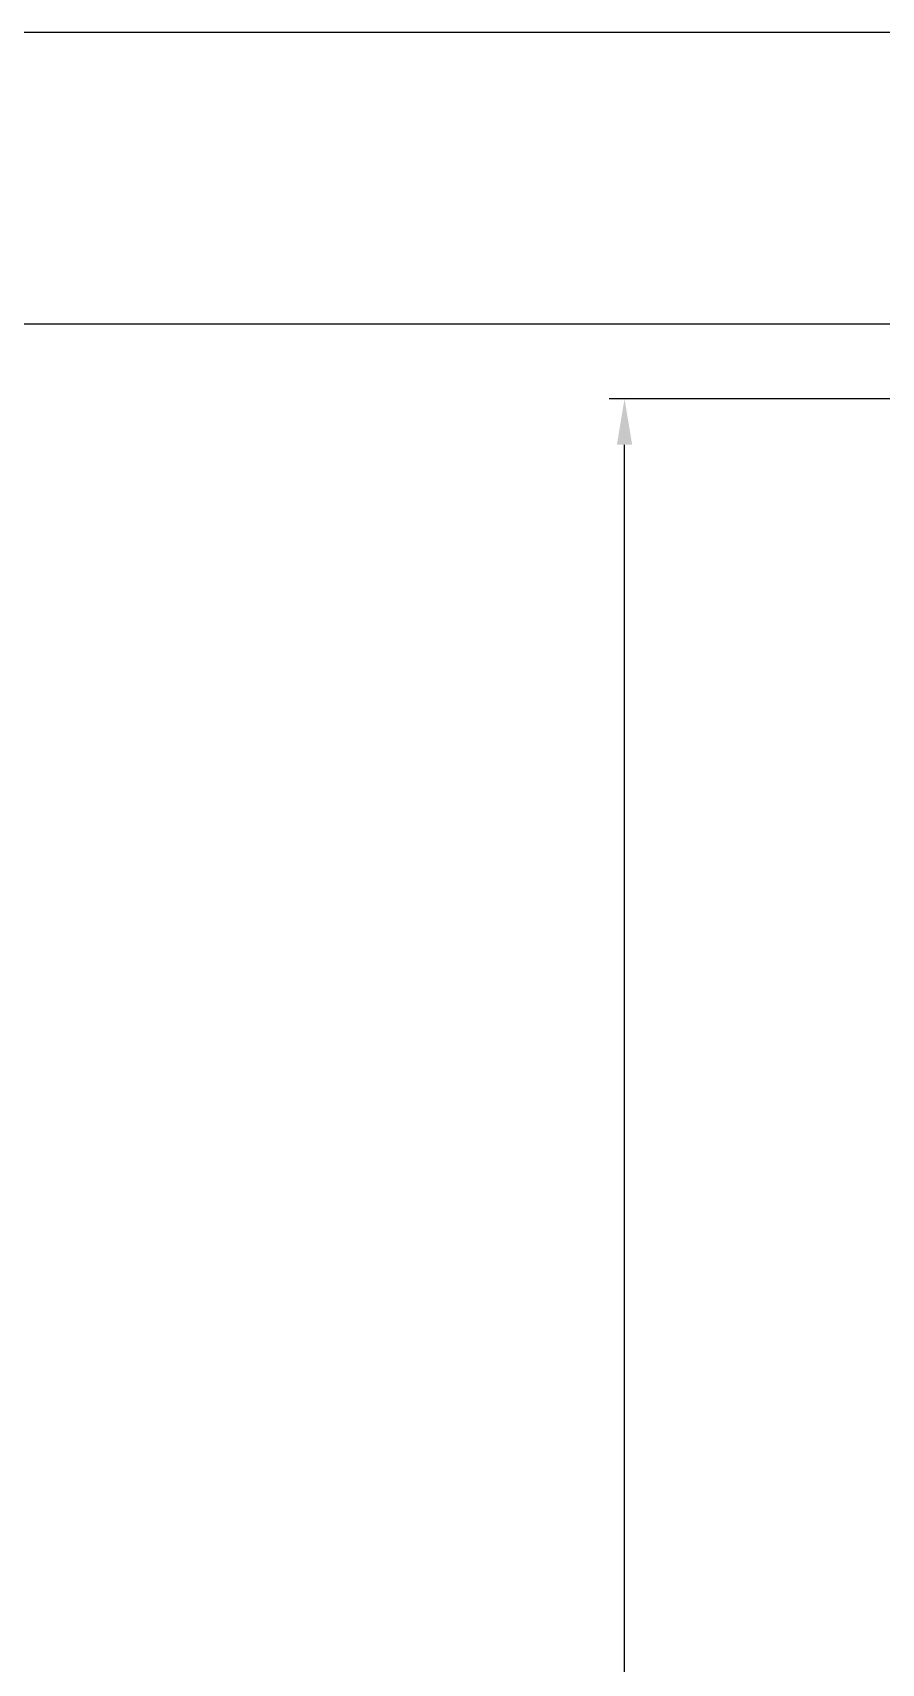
# Model space of a CAD drawing. Extents: x 40217 to 40811, y 11735 to 12155.
# Drawn here: x 40361.2 to 40416.6, y 12048.8 to 12155.1 of the extents above; entities that cross this region are included whole.
import ezdxf

# ---------------------------------------------------------------- set-up
doc = ezdxf.new("R2010")
doc.units = 0
doc.header["$LTSCALE"] = 7
doc.header["$MEASUREMENT"] = 0
doc.layers.get('0').update_dxf_attribs({"color": 2, "linetype": 'CONTINUOUS'})
doc.layers.add('DIM', color=2, linetype='CONTINUOUS')

# ---------------------------------------------------------------- blocks, each defined once
blk = doc.blocks.new('BORDER')
blk.add_line((1, 1), (0, 1))

msp = doc.modelspace()

# ---------------------------------------------------------------- linework, layer by layer
at = {"color": 4}
msp.add_line((40247.77103, 12136.11559), (40796.77103, 12136.11559), dxfattribs=at)
at = {"layer": 'DIM'}
for p, q in [((40466.5126, 12131.23503), (40398.80356, 12131.23503)), ((40399.80356, 11790.42814), (40399.80356, 12128.23503))]:
    msp.add_line(p, q, dxfattribs=at)
msp.add_solid([(40399.30356, 12128.23503), (40400.30356, 12128.23503), (40399.80356, 12131.23503)], dxfattribs=at)

# ---------------------------------------------------------------- block references
at = {"xscale": 594, "yscale": 420, "zscale": 594}
msp.add_blockref('BORDER', (40216.77103, 11735.11559), dxfattribs=at)

doc.saveas('drawing.dxf')
